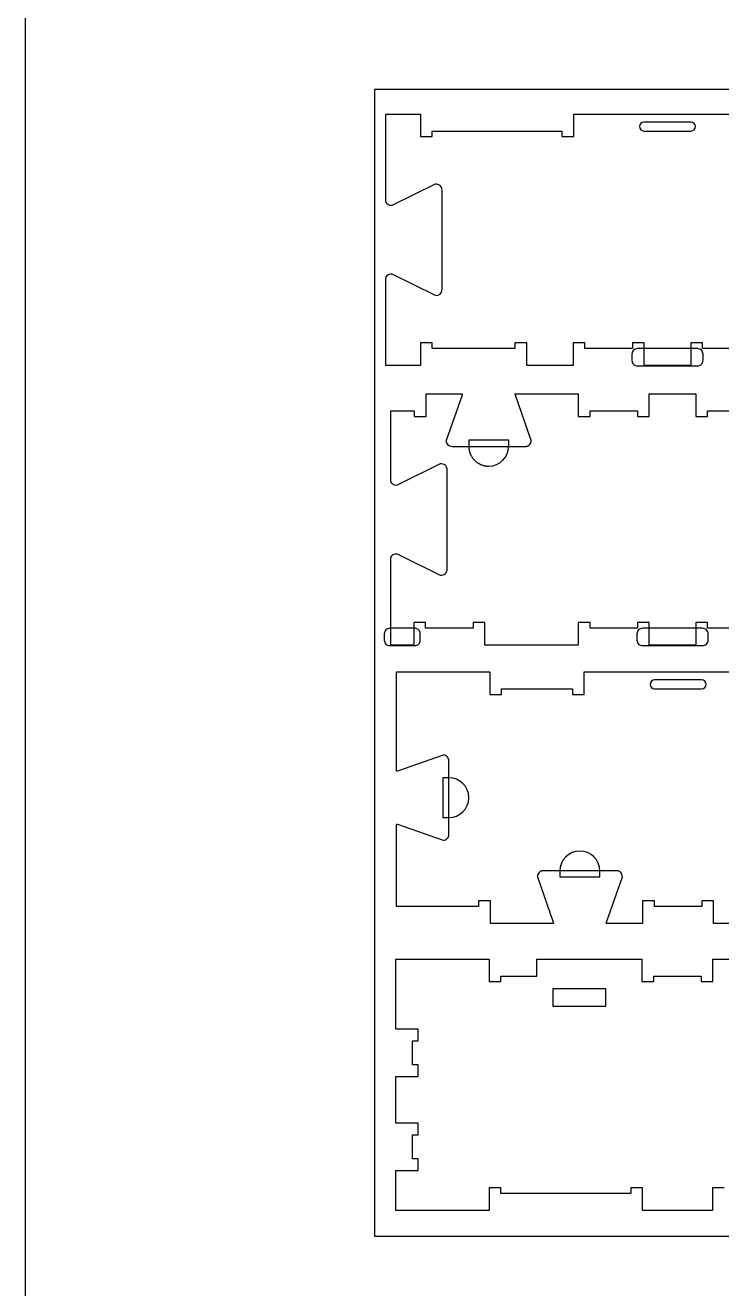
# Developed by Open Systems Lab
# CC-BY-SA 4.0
# Model space of a CAD drawing. Extents: x 0 to 4485, y 0 to 8771.
# Drawn here: x 0 to 741, y 2435 to 3779 of the extents above; entities that cross this region are included whole.
import ezdxf

# ---------------------------------------------------------------- set-up
doc = ezdxf.new("R2010")
doc.units = 0
for name, color, linetype in [('0_SHEET_SPRUCEPLY_2440X122', 1, 'CONTINUOUS'), ('3_ANYTOOL_CUTTHROUGH_INSID', 4, 'CONTINUOUS'), ('4_ANYTOOL_CUTTHROUGH_OUTSI', 5, 'CONTINUOUS'), ('5_ANYTOOL_HALF_MILL_9MM_IN', 3, 'CONTINUOUS'), ('DONOTCUT', 7, 'CONTINUOUS')]:
    doc.layers.add(name, color=color, linetype=linetype)

msp = doc.modelspace()

# ---------------------------------------------------------------- linework, layer by layer
at = {"layer": '0_SHEET_SPRUCEPLY_2440X122'}
msp.add_lwpolyline([(371.7, 3711), (371.7, 2491), (2811.7, 2491), (2811.7, 3711)], close=True, dxfattribs=at)
at = {"layer": '3_ANYTOOL_CUTTHROUGH_INSID', "color": 4}
for points in [[(658.2, 3666.9), (708.2, 3666.9, 1), (708.2, 3676.4), (658.2, 3676.4, 1)], [(658.2, 3666.9), (708.2, 3666.9, 1), (708.2, 3676.4), (658.2, 3676.4, 1)], [(669.6, 3073.3), (719.6, 3073.3, 1), (719.6, 3082.8), (669.6, 3082.8, 1)], [(669.6, 3073.3), (719.6, 3073.3, 1), (719.6, 3082.8), (669.6, 3082.8, 1)]]:
    msp.add_lwpolyline(points, format="xyb", close=True, dxfattribs=at)
msp.add_lwpolyline([(561.3, 2754.3), (561.3, 2735.8), (617.5, 2735.8), (617.5, 2754.3)], close=True, dxfattribs=at)
msp.add_lwpolyline([(561.3, 2754.3), (561.3, 2735.8), (617.5, 2735.8), (617.5, 2754.3)], close=True, dxfattribs=at)
at = {"layer": '4_ANYTOOL_CUTTHROUGH_OUTSI', "color": 5}
for points in [[(771, 3435.4), (720.5, 3435.4), (720.5, 3441.4), (708, 3441.4), (708, 3417.4), (658.5, 3417.4), (658.5, 3441.4), (646, 3441.4), (646, 3435.4), (595.5, 3435.4), (595.5, 3441.4), (583, 3441.4), (583, 3417.4), (533.5, 3417.4), (533.5, 3441.4), (521, 3441.4), (521, 3435.4), (433, 3435.4), (433, 3441.4), (420.5, 3441.4), (420.5, 3417.4), (383.5, 3417.4), (383.5, 3417.4), (383.5, 3509.1, -0.461531), (390.1, 3514.8), (436.1, 3492.1), (436.2, 3492.1), (436.2, 3492.1), (436.2, 3492.1, 0.463455), (443.5, 3498.2), (443.5, 3604.1, 0.463455), (436.2, 3610.2), (436.2, 3610.2), (436.1, 3610.2), (390.1, 3587.6), (390.1, 3587.6, -0.218803), (385.5, 3588.9), (385.4, 3589), (385.3, 3589.1), (385.2, 3589.2), (385.1, 3589.3), (385, 3589.4), (384.9, 3589.5), (384.8, 3589.6), (384.7, 3589.8), (384.6, 3589.9), (384.5, 3590), (384.4, 3590.1), (384.3, 3590.3), (384.2, 3590.4), (384.2, 3590.5), (384.1, 3590.7), (384, 3590.8), (384, 3591), (383.9, 3591.1), (383.8, 3591.3), (383.8, 3591.4), (383.7, 3591.6), (383.7, 3591.7), (383.7, 3591.9), (383.6, 3592), (383.6, 3592.2), (383.6, 3592.3), (383.5, 3592.5), (383.5, 3592.6), (383.5, 3592.8), (383.5, 3592.9), (383.5, 3593.1), (383.5, 3593.2), (383.5, 3684.9), (420.5, 3684.9), (420.5, 3660.9), (433, 3660.9), (433, 3666.9), (533.2, 3666.9), (571, 3666.9), (571, 3660.9), (583.5, 3660.9), (583.5, 3661.2), (583.5, 3661.2), (583.5, 3684.9), (783, 3684.9)], [(771, 3435.4), (720.5, 3435.4), (720.5, 3441.4), (708, 3441.4), (708, 3417.4), (658.5, 3417.4), (658.5, 3441.4), (646, 3441.4), (646, 3435.4), (595.5, 3435.4), (595.5, 3441.4), (583, 3441.4), (583, 3417.4), (533.5, 3417.4), (533.5, 3441.4), (521, 3441.4), (521, 3435.4), (433, 3435.4), (433, 3441.4), (420.5, 3441.4), (420.5, 3417.4), (383.5, 3417.4), (383.5, 3417.4), (383.5, 3509.1, -0.461531), (390.1, 3514.8), (436.1, 3492.1), (436.2, 3492.1), (436.2, 3492.1), (436.2, 3492.1, 0.463455), (443.5, 3498.2), (443.5, 3604.1, 0.463455), (436.2, 3610.2), (436.2, 3610.2), (436.1, 3610.2), (390.1, 3587.6), (390.1, 3587.6, -0.218803), (385.5, 3588.9), (385.4, 3589), (385.3, 3589.1), (385.2, 3589.2), (385.1, 3589.3), (385, 3589.4), (384.9, 3589.5), (384.8, 3589.6), (384.7, 3589.8), (384.6, 3589.9), (384.5, 3590), (384.4, 3590.1), (384.3, 3590.3), (384.2, 3590.4), (384.2, 3590.5), (384.1, 3590.7), (384, 3590.8), (384, 3591), (383.9, 3591.1), (383.8, 3591.3), (383.8, 3591.4), (383.7, 3591.6), (383.7, 3591.7), (383.7, 3591.9), (383.6, 3592), (383.6, 3592.2), (383.6, 3592.3), (383.5, 3592.5), (383.5, 3592.6), (383.5, 3592.8), (383.5, 3592.9), (383.5, 3593.1), (383.5, 3593.2), (383.5, 3684.9), (420.5, 3684.9), (420.5, 3660.9), (433, 3660.9), (433, 3666.9), (533.2, 3666.9), (571, 3666.9), (571, 3660.9), (583.5, 3660.9), (583.5, 3661.2), (583.5, 3661.2), (583.5, 3684.9), (783, 3684.9)], [(776.4, 3137.8), (725.9, 3137.8), (725.9, 3143.8), (725.6, 3143.8), (725.6, 3143.8), (713.6, 3143.8), (713.4, 3143.8), (713.4, 3143.5), (713.4, 3119.8), (663.9, 3119.8), (663.9, 3143.5), (663.9, 3143.8), (651.4, 3143.8), (651.4, 3137.8), (600.9, 3137.8), (600.9, 3143.8), (588.4, 3143.8), (588.4, 3119.8), (488.9, 3119.8), (488.9, 3143.8), (476.4, 3143.8), (476.4, 3137.8), (476.4, 3137.8), (425.9, 3137.8), (425.9, 3143.8), (413.4, 3143.8), (413.4, 3143.5), (413.4, 3119.8), (388.9, 3119.8), (388.9, 3119.8), (388.9, 3211.4, -0.461531), (395.5, 3217.1), (441.5, 3194.4), (441.6, 3194.4), (441.6, 3194.4), (441.6, 3194.4, 0.463455), (448.9, 3200.6), (448.9, 3306.4, 0.463455), (441.6, 3312.6), (441.6, 3312.6), (441.5, 3312.6), (395.5, 3289.9), (395.5, 3289.9, -0.218803), (390.9, 3291.2, -0.220464), (388.9, 3295.6), (388.9, 3369.3), (413.9, 3369.3), (413.9, 3363.3), (426.4, 3363.3), (426.4, 3387.3), (465, 3387.3), (465, 3387.3, -0.061485), (464.7, 3385.9), (447.8, 3337.6), (447.8, 3337.6), (447.8, 3337.5), (447.8, 3337.5, 0.414214), (454.1, 3331.3), (532.1, 3331.3), (532.2, 3331.3), (532.4, 3331.3), (532.5, 3331.3), (532.7, 3331.3), (532.8, 3331.3), (533, 3331.3), (533.1, 3331.3), (533.3, 3331.4), (533.4, 3331.4), (533.6, 3331.4), (533.7, 3331.5), (533.9, 3331.5), (534, 3331.6), (534.2, 3331.6), (534.3, 3331.7), (534.5, 3331.7), (534.6, 3331.8), (534.8, 3331.9), (534.9, 3331.9), (535, 3332), (535.2, 3332.1), (535.3, 3332.2), (535.4, 3332.2), (535.6, 3332.3), (535.7, 3332.4), (535.8, 3332.5), (535.9, 3332.6), (536.1, 3332.7), (536.2, 3332.8), (536.3, 3332.9), (536.4, 3333), (536.5, 3333.1, 0.198912), (538.3, 3337.5), (538.3, 3337.6), (538.3, 3337.6), (521.4, 3385.9), (521.4, 3385.9, -0.061485), (521.2, 3387.3), (588.4, 3387.3), (588.4, 3363.3), (600.9, 3363.3), (600.9, 3369.3), (651.4, 3369.3), (651.4, 3363.3), (663.9, 3363.3), (663.9, 3387.3), (713.4, 3387.3), (713.4, 3363.3), (725.9, 3363.3), (725.9, 3369.3), (776.4, 3369.3)], [(776.4, 3137.8), (725.9, 3137.8), (725.9, 3143.8), (725.6, 3143.8), (725.6, 3143.8), (713.6, 3143.8), (713.4, 3143.8), (713.4, 3143.5), (713.4, 3119.8), (663.9, 3119.8), (663.9, 3143.5), (663.9, 3143.8), (651.4, 3143.8), (651.4, 3137.8), (600.9, 3137.8), (600.9, 3143.8), (588.4, 3143.8), (588.4, 3119.8), (488.9, 3119.8), (488.9, 3143.8), (476.4, 3143.8), (476.4, 3137.8), (476.4, 3137.8), (425.9, 3137.8), (425.9, 3143.8), (413.4, 3143.8), (413.4, 3143.5), (413.4, 3119.8), (388.9, 3119.8), (388.9, 3119.8), (388.9, 3211.4, -0.461531), (395.5, 3217.1), (441.5, 3194.4), (441.6, 3194.4), (441.6, 3194.4), (441.6, 3194.4, 0.463455), (448.9, 3200.6), (448.9, 3306.4, 0.463455), (441.6, 3312.6), (441.6, 3312.6), (441.5, 3312.6), (395.5, 3289.9), (395.5, 3289.9, -0.218803), (390.9, 3291.2, -0.220464), (388.9, 3295.6), (388.9, 3369.3), (413.9, 3369.3), (413.9, 3363.3), (426.4, 3363.3), (426.4, 3387.3), (465, 3387.3), (465, 3387.3, -0.061485), (464.7, 3385.9), (447.8, 3337.6), (447.8, 3337.6), (447.8, 3337.5), (447.8, 3337.5, 0.414214), (454.1, 3331.3), (532.1, 3331.3), (532.2, 3331.3), (532.4, 3331.3), (532.5, 3331.3), (532.7, 3331.3), (532.8, 3331.3), (533, 3331.3), (533.1, 3331.3), (533.3, 3331.4), (533.4, 3331.4), (533.6, 3331.4), (533.7, 3331.5), (533.9, 3331.5), (534, 3331.6), (534.2, 3331.6), (534.3, 3331.7), (534.5, 3331.7), (534.6, 3331.8), (534.8, 3331.9), (534.9, 3331.9), (535, 3332), (535.2, 3332.1), (535.3, 3332.2), (535.4, 3332.2), (535.6, 3332.3), (535.7, 3332.4), (535.8, 3332.5), (535.9, 3332.6), (536.1, 3332.7), (536.2, 3332.8), (536.3, 3332.9), (536.4, 3333), (536.5, 3333.1, 0.198912), (538.3, 3337.5), (538.3, 3337.6), (538.3, 3337.6), (521.4, 3385.9), (521.4, 3385.9, -0.061485), (521.2, 3387.3), (588.4, 3387.3), (588.4, 3363.3), (600.9, 3363.3), (600.9, 3369.3), (651.4, 3369.3), (651.4, 3363.3), (663.9, 3363.3), (663.9, 3387.3), (713.4, 3387.3), (713.4, 3363.3), (725.9, 3363.3), (725.9, 3369.3), (776.4, 3369.3)], [(770.9, 2823.8), (732.3, 2823.8), (732.3, 2847.8), (719.8, 2847.8), (719.8, 2841.8), (669.3, 2841.8), (669.3, 2847.8), (656.8, 2847.8), (656.8, 2823.8), (618.2, 2823.8), (618.2, 2823.8, -0.061485), (618.4, 2825.2), (635.3, 2873.4), (635.3, 2873.5), (635.3, 2873.5), (635.3, 2873.5, 0.414214), (629.1, 2879.8), (551.1, 2879.8), (550.9, 2879.8), (550.8, 2879.8), (550.6, 2879.7), (550.5, 2879.7), (550.3, 2879.7), (550.2, 2879.7), (550, 2879.7), (549.9, 2879.6), (549.7, 2879.6), (549.6, 2879.6), (549.4, 2879.5), (549.3, 2879.5), (549.1, 2879.4), (549, 2879.4), (548.9, 2879.3), (548.7, 2879.3), (548.6, 2879.2), (548.4, 2879.2), (548.3, 2879.1), (548.1, 2879), (548, 2878.9), (547.9, 2878.9), (547.7, 2878.8), (547.6, 2878.7), (547.5, 2878.6), (547.4, 2878.5), (547.2, 2878.4), (547.1, 2878.3), (547, 2878.2), (546.9, 2878.1), (546.8, 2878), (546.7, 2877.9, 0.198912), (544.8, 2873.5), (544.8, 2873.5), (544.9, 2873.4), (561.8, 2825.2), (561.8, 2825.2, -0.061485), (562, 2823.8), (544.6, 2823.8), (494.8, 2823.8), (494.8, 2823.8), (494.8, 2847.5), (494.8, 2847.8), (482.3, 2847.8), (482.3, 2841.8), (394.8, 2841.8), (394.8, 2929.4), (394.8, 2929.4, -0.061485), (396.2, 2929.2), (444.5, 2912.3), (444.5, 2912.3), (444.6, 2912.3), (444.6, 2912.3, 0.414214), (450.8, 2918.5), (450.8, 2996.5), (450.8, 2996.7), (450.8, 2996.8), (450.8, 2997), (450.8, 2997.1), (450.8, 2997.3), (450.7, 2997.4), (450.7, 2997.6), (450.7, 2997.7), (450.7, 2997.9), (450.6, 2998), (450.6, 2998.2), (450.5, 2998.3), (450.5, 2998.5), (450.4, 2998.6), (450.4, 2998.8), (450.3, 2998.9), (450.3, 2999), (450.2, 2999.2), (450.1, 2999.3), (450.1, 2999.5), (450, 2999.6), (449.9, 2999.7), (449.8, 2999.9), (449.7, 3000), (449.7, 3000.1), (449.6, 3000.2), (449.5, 3000.4), (449.4, 3000.5), (449.3, 3000.6), (449.2, 3000.7), (449.1, 3000.8), (449, 3000.9, 0.198912), (444.6, 3002.8), (444.5, 3002.8), (444.5, 3002.7), (396.2, 2985.8), (396.2, 2985.8, -0.061485), (394.8, 2985.6), (394.8, 3091.3), (494.3, 3091.3), (494.3, 3091.3), (494.3, 3067.5), (494.3, 3067.3), (506.8, 3067.3), (506.8, 3073.3), (582.3, 3073.3), (582.3, 3067.3), (594.8, 3067.3), (594.8, 3091.3), (794.3, 3091.3)], [(770.9, 2823.8), (732.3, 2823.8), (732.3, 2847.8), (719.8, 2847.8), (719.8, 2841.8), (669.3, 2841.8), (669.3, 2847.8), (656.8, 2847.8), (656.8, 2823.8), (618.2, 2823.8), (618.2, 2823.8, -0.061485), (618.4, 2825.2), (635.3, 2873.4), (635.3, 2873.5), (635.3, 2873.5), (635.3, 2873.5, 0.414214), (629.1, 2879.8), (551.1, 2879.8), (550.9, 2879.8), (550.8, 2879.8), (550.6, 2879.7), (550.5, 2879.7), (550.3, 2879.7), (550.2, 2879.7), (550, 2879.7), (549.9, 2879.6), (549.7, 2879.6), (549.6, 2879.6), (549.4, 2879.5), (549.3, 2879.5), (549.1, 2879.4), (549, 2879.4), (548.9, 2879.3), (548.7, 2879.3), (548.6, 2879.2), (548.4, 2879.2), (548.3, 2879.1), (548.1, 2879), (548, 2878.9), (547.9, 2878.9), (547.7, 2878.8), (547.6, 2878.7), (547.5, 2878.6), (547.4, 2878.5), (547.2, 2878.4), (547.1, 2878.3), (547, 2878.2), (546.9, 2878.1), (546.8, 2878), (546.7, 2877.9, 0.198912), (544.8, 2873.5), (544.8, 2873.5), (544.9, 2873.4), (561.8, 2825.2), (561.8, 2825.2, -0.061485), (562, 2823.8), (544.6, 2823.8), (494.8, 2823.8), (494.8, 2823.8), (494.8, 2847.5), (494.8, 2847.8), (482.3, 2847.8), (482.3, 2841.8), (394.8, 2841.8), (394.8, 2929.4), (394.8, 2929.4, -0.061485), (396.2, 2929.2), (444.5, 2912.3), (444.5, 2912.3), (444.6, 2912.3), (444.6, 2912.3, 0.414214), (450.8, 2918.5), (450.8, 2996.5), (450.8, 2996.7), (450.8, 2996.8), (450.8, 2997), (450.8, 2997.1), (450.8, 2997.3), (450.7, 2997.4), (450.7, 2997.6), (450.7, 2997.7), (450.7, 2997.9), (450.6, 2998), (450.6, 2998.2), (450.5, 2998.3), (450.5, 2998.5), (450.4, 2998.6), (450.4, 2998.8), (450.3, 2998.9), (450.3, 2999), (450.2, 2999.2), (450.1, 2999.3), (450.1, 2999.5), (450, 2999.6), (449.9, 2999.7), (449.8, 2999.9), (449.7, 3000), (449.7, 3000.1), (449.6, 3000.2), (449.5, 3000.4), (449.4, 3000.5), (449.3, 3000.6), (449.2, 3000.7), (449.1, 3000.8), (449, 3000.9, 0.198912), (444.6, 3002.8), (444.5, 3002.8), (444.5, 3002.7), (396.2, 2985.8), (396.2, 2985.8, -0.061485), (394.8, 2985.6), (394.8, 3091.3), (494.3, 3091.3), (494.3, 3091.3), (494.3, 3067.5), (494.3, 3067.3), (506.8, 3067.3), (506.8, 3073.3), (582.3, 3073.3), (582.3, 3067.3), (594.8, 3067.3), (594.8, 3091.3), (794.3, 3091.3)]]:
    msp.add_lwpolyline(points, format="xyb", dxfattribs=at)
msp.add_lwpolyline([(743.6, 2542.3), (731.1, 2542.3), (731.1, 2518.3), (656.6, 2518.3), (656.6, 2542.3), (644.1, 2542.3), (644.1, 2536.3), (543.8, 2536.3), (506.1, 2536.3), (506.1, 2542.3), (493.6, 2542.3), (493.6, 2518.3), (394.1, 2518.3), (394.1, 2560.8), (418.1, 2560.8), (418.1, 2573.3), (412.1, 2573.3), (412.1, 2598.8), (418.1, 2598.8), (418.1, 2611.3), (394.1, 2611.3), (394.1, 2660.8), (418.1, 2660.8), (418.1, 2673.3), (412.1, 2673.3), (412.1, 2698.8), (418.1, 2698.8), (418.1, 2711.3), (394.1, 2711.3), (394.1, 2785.8), (493.6, 2785.8), (493.6, 2761.8), (506.1, 2761.8), (506.1, 2767.8), (544.1, 2767.8), (544.1, 2785.8), (656.1, 2785.8), (656.1, 2761.8), (668.6, 2761.8), (668.6, 2767.8), (719.1, 2767.8), (719.1, 2761.8), (731.6, 2761.8), (731.6, 2785.8), (843.6, 2785.8)], dxfattribs=at)
msp.add_lwpolyline([(743.6, 2542.3), (731.1, 2542.3), (731.1, 2518.3), (656.6, 2518.3), (656.6, 2542.3), (644.1, 2542.3), (644.1, 2536.3), (543.8, 2536.3), (506.1, 2536.3), (506.1, 2542.3), (493.6, 2542.3), (493.6, 2518.3), (394.1, 2518.3), (394.1, 2560.8), (418.1, 2560.8), (418.1, 2573.3), (412.1, 2573.3), (412.1, 2598.8), (418.1, 2598.8), (418.1, 2611.3), (394.1, 2611.3), (394.1, 2660.8), (418.1, 2660.8), (418.1, 2673.3), (412.1, 2673.3), (412.1, 2698.8), (418.1, 2698.8), (418.1, 2711.3), (394.1, 2711.3), (394.1, 2785.8), (493.6, 2785.8), (493.6, 2761.8), (506.1, 2761.8), (506.1, 2767.8), (544.1, 2767.8), (544.1, 2785.8), (656.1, 2785.8), (656.1, 2761.8), (668.6, 2761.8), (668.6, 2767.8), (719.1, 2767.8), (719.1, 2761.8), (731.6, 2761.8), (731.6, 2785.8), (843.6, 2785.8)], dxfattribs=at)
at = {"layer": '5_ANYTOOL_HALF_MILL_9MM_IN'}
for points in [[(651.4, 3435.4, 0.414214), (645.4, 3429.4), (645.4, 3422.9, 0.414214), (651.4, 3416.9), (715.1, 3416.9, 0.414214), (721.1, 3422.9), (721.1, 3429.4, 0.414214), (715.1, 3435.4)], [(651.4, 3435.4, 0.414214), (645.4, 3429.4), (645.4, 3422.9, 0.414214), (651.4, 3416.9), (715.1, 3416.9, 0.414214), (721.1, 3422.9), (721.1, 3429.4, 0.414214), (715.1, 3435.4)], [(471.8, 3331.5), (471.8, 3331), (471.9, 3330.5), (471.9, 3330.1), (471.9, 3329.6), (472, 3329.1), (472, 3328.6), (472.1, 3328.1), (472.2, 3327.6), (472.3, 3327.1), (472.4, 3326.6), (472.5, 3326.1), (472.7, 3325.6), (472.8, 3325.1), (473, 3324.6), (473.1, 3324.2), (473.3, 3323.7), (473.5, 3323.2), (473.7, 3322.7), (474, 3322.2), (474.2, 3321.7), (474.5, 3321.2), (474.7, 3320.8), (475, 3320.3), (475.3, 3319.9), (475.6, 3319.4), (475.9, 3319), (476.3, 3318.5), (476.6, 3318.1), (477, 3317.7), (477.3, 3317.3), (477.7, 3316.9), (478.1, 3316.5), (478.5, 3316.1), (478.9, 3315.7), (479.3, 3315.3), (479.7, 3315), (480.1, 3314.7), (480.6, 3314.3), (481, 3314), (481.5, 3313.7), (481.9, 3313.4), (482.4, 3313.1), (482.9, 3312.9), (483.3, 3312.6), (483.8, 3312.4), (484.3, 3312.2), (484.8, 3311.9), (485.3, 3311.7), (485.8, 3311.6), (486.3, 3311.4), (486.8, 3311.2), (487.3, 3311.1), (487.7, 3310.9), (488.2, 3310.8), (488.7, 3310.7), (489.2, 3310.6), (489.7, 3310.5), (490.2, 3310.5), (490.7, 3310.4), (491.2, 3310.3), (491.7, 3310.3), (492.1, 3310.3), (492.6, 3310.3), (493.1, 3310.3, 0.413984), (514.3, 3331.5), (514.3, 3331.8), (514.3, 3337.8), (471.8, 3337.8), (471.8, 3331.8), (471.8, 3331.5), (471.8, 3331.5)], [(471.8, 3331.5), (471.8, 3331), (471.9, 3330.5), (471.9, 3330.1), (471.9, 3329.6), (472, 3329.1), (472, 3328.6), (472.1, 3328.1), (472.2, 3327.6), (472.3, 3327.1), (472.4, 3326.6), (472.5, 3326.1), (472.7, 3325.6), (472.8, 3325.1), (473, 3324.6), (473.1, 3324.2), (473.3, 3323.7), (473.5, 3323.2), (473.7, 3322.7), (474, 3322.2), (474.2, 3321.7), (474.5, 3321.2), (474.7, 3320.8), (475, 3320.3), (475.3, 3319.9), (475.6, 3319.4), (475.9, 3319), (476.3, 3318.5), (476.6, 3318.1), (477, 3317.7), (477.3, 3317.3), (477.7, 3316.9), (478.1, 3316.5), (478.5, 3316.1), (478.9, 3315.7), (479.3, 3315.3), (479.7, 3315), (480.1, 3314.7), (480.6, 3314.3), (481, 3314), (481.5, 3313.7), (481.9, 3313.4), (482.4, 3313.1), (482.9, 3312.9), (483.3, 3312.6), (483.8, 3312.4), (484.3, 3312.2), (484.8, 3311.9), (485.3, 3311.7), (485.8, 3311.6), (486.3, 3311.4), (486.8, 3311.2), (487.3, 3311.1), (487.7, 3310.9), (488.2, 3310.8), (488.7, 3310.7), (489.2, 3310.6), (489.7, 3310.5), (490.2, 3310.5), (490.7, 3310.4), (491.2, 3310.3), (491.7, 3310.3), (492.1, 3310.3), (492.6, 3310.3), (493.1, 3310.3, 0.413984), (514.3, 3331.5), (514.3, 3331.8), (514.3, 3337.8), (471.8, 3337.8), (471.8, 3331.8), (471.8, 3331.5), (471.8, 3331.5)], [(388, 3137.8, 0.414214), (382, 3131.8), (382, 3125.3, 0.414214), (388, 3119.3), (414.3, 3119.3, 0.414214), (420.3, 3125.3), (420.3, 3131.8, 0.414214), (414.3, 3137.8)], [(388, 3137.8, 0.414214), (382, 3131.8), (382, 3125.3, 0.414214), (388, 3119.3), (414.3, 3119.3, 0.414214), (420.3, 3125.3), (420.3, 3131.8, 0.414214), (414.3, 3137.8)], [(656.8, 3137.8, 0.414214), (650.8, 3131.8), (650.8, 3125.3, 0.414214), (656.8, 3119.3), (720.5, 3119.3, 0.414214), (726.5, 3125.3), (726.5, 3131.8, 0.414214), (720.5, 3137.8)], [(656.8, 3137.8, 0.414214), (650.8, 3131.8), (650.8, 3125.3, 0.414214), (656.8, 3119.3), (720.5, 3119.3, 0.414214), (726.5, 3125.3), (726.5, 3131.8, 0.414214), (720.5, 3137.8)], [(450.6, 2936.3, 1), (450.6, 2978.8), (450.3, 2978.8), (444.3, 2978.8), (444.3, 2936.3), (450.3, 2936.3), (450.6, 2936.3)], [(450.6, 2936.3, 1), (450.6, 2978.8), (450.3, 2978.8), (444.3, 2978.8), (444.3, 2936.3), (450.3, 2936.3), (450.6, 2936.3)], [(611.3, 2879.5, 1), (568.8, 2879.5), (568.8, 2879.3), (568.8, 2873.3), (611.3, 2873.3), (611.3, 2879.3), (611.3, 2879.5)], [(611.3, 2879.5, 1), (568.8, 2879.5), (568.8, 2879.3), (568.8, 2873.3), (611.3, 2873.3), (611.3, 2879.3), (611.3, 2879.5)]]:
    msp.add_lwpolyline(points, format="xyb", close=True, dxfattribs=at)
at = {"layer": 'DONOTCUT'}
msp.add_lwpolyline([(0, 0), (3183.4, 0), (3183.4, 5593.4), (0, 5593.4)], close=True, dxfattribs=at)

doc.saveas('drawing.dxf')
